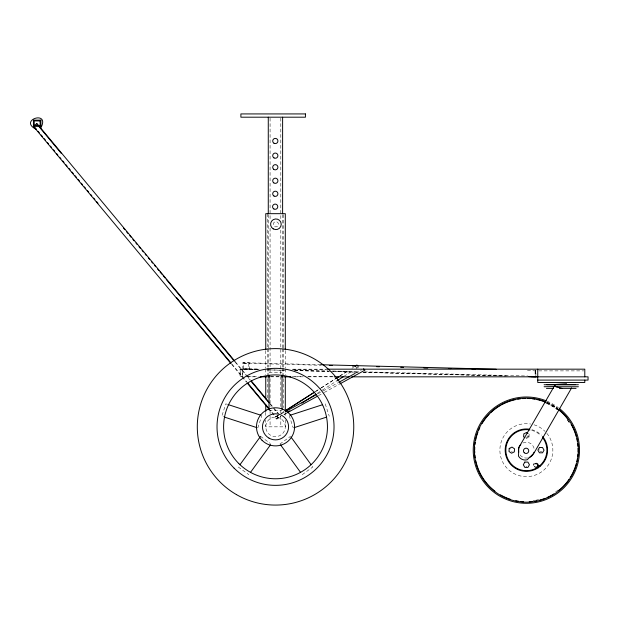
<?xml version="1.0" encoding="UTF-8"?>
<svg xmlns="http://www.w3.org/2000/svg" width="619" height="619" viewBox="0 0 619 619"><rect width="100%" height="100%" fill="white"/><g stroke="black" fill="none" stroke-linecap="round" stroke-linejoin="round"><path stroke-width="0.46" stroke-dasharray="3.1 2.32" d="M535.845 376.282L535.969 370.858L527.272 370.634M320.743 364.73L242.903 362.664L242.687 376.832M243.437 363.229L248.853 363.415L248.668 368.831L243.252 368.645L243.437 363.229L320.774 365.28M258.115 369.574L242.687 369.172L249.202 369.396L249.418 362.881L242.903 362.664M529.168 434.259L528.889 437.324L526.096 438.608M257.821 427.946L261.852 415.542M526.955 438.221L528.982 436.38L528.394 433.71M277.606 415.334L275.532 417.067L269.969 410.389M279.95 444.024L290.504 436.356M302.219 474.665L312.765 467.005L311.651 465.473M278.279 415.248L275.85 416.796L270.286 410.126M281.521 413.183L283.951 411.627L281.219 413.438M315.558 391.471L320.418 388.368M321.23 387.85L335.003 379.068M339.87 375.965L347.971 370.796M278.318 415.287L274.96 417.43L276.747 419.202L280.91 416.541M315.357 391.657L320.456 388.407M321.044 388.028L335.041 379.107M339.738 376.104L348.683 370.402M351.932 368.328L353.557 367.291M284.036 414.544L286.582 412.919M317.261 393.351L322.128 390.256M322.244 390.179L336.016 381.389M344.002 376.298L353.031 370.533M356.273 368.467L358.711 366.92M278.449 415.457L274.898 417.415L276.275 418.8L280.67 416.386M281.444 413.817L284.345 412.223M317.756 393.885L322.259 391.417M323.103 390.953L338.268 382.635M355.763 373.033L361.674 369.791M283.858 414.637L286.566 413.152M318.398 395.68L323.636 392.81M324.294 392.446L338.802 384.484M512.207 451.762L511.774 451.824A1.671 1.671 0 0 1 511.34 451.762M258.123 369.172L240.04 369.172L240.04 376.832L241.975 376.832M292.826 369.172L325.679 369.172M243.135 376.251L240.242 376.251L240.242 369.752L258.874 369.752M292.315 369.752L326.058 369.752M538.7 370.882L583.833 370.882M269.01 372.46L282.047 372.46M247.956 376.251L258.874 376.251M270.449 376.251L281.057 376.251M292.315 376.251L302.915 376.251M307.744 376.251L333.773 376.251M246.54 376.832L256.436 376.832M270.65 376.832L281.25 376.832M294.752 376.832L304.393 376.832M308.254 376.832L333.571 376.832M269.01 410.343L282.047 410.343M240.242 369.752L242.486 369.752L242.486 376.251M243.252 368.645L259.655 369.071M294.396 369.969L328.171 370.851M332.511 371.005L359.492 371.709M364.312 371.833L527.93 376.027M268.716 369.853L285.111 370.278M294.752 370.526L329.463 371.423M330.43 371.446L358.393 372.174M363.214 372.298L507.851 376.05M249.202 369.396L258.843 369.644M266.557 369.845L284.887 370.324M294.528 370.572L329.254 371.477M333.107 371.57L357.225 372.197M363.013 372.352L505.754 376.05M227.63 404.424L225.827 403.836L221.795 416.239L223.598 416.819M547.382 402.992L552.403 405.074L558.152 409.484M260.56 436.356L270.356 443.475M238.292 467.005L248.838 474.665M355.182 366.255L356.97 368.026M276.693 416.316L278.48 418.088M276.763 416.386L278.14 417.779M235.746 362.254L246.254 374.866M246.873 375.601L250.587 380.066M270.348 403.797L278.991 414.181M234.825 361.79L250.006 380.012M270.031 404.06L278.063 413.709M232.001 364.142L246.819 381.946M231.676 364.413L246.501 382.209M325.23 403.836L329.262 416.239M289.205 415.542L293.236 427.946M535.652 370.309L535.652 374.967M535.296 370.68L535.296 375.323M535.102 371.091L535.102 374.913M285.305 350.64L285.305 368.003M285.305 368.97L285.305 374.758M285.305 412.37L285.305 416.231M285.305 420.092L285.305 426.839A9.78 9.78 0 0 1 270.642 435.312A9.78 9.78 0 0 1 270.642 418.374A9.78 9.78 0 0 1 285.305 426.839L265.752 426.839L265.752 420.092M283.448 214.638L283.448 347.801M283.448 348.76L283.448 367.098M283.448 368.057L283.448 374.812M283.448 378.673L283.448 407.627M282.612 214.646L282.612 347.801M282.612 348.768L282.612 367.098M282.612 368.065L282.612 374.82M280.809 118.152L280.809 214.623M280.809 215.582L280.809 219.443M280.809 230.051L280.809 406.582M280.809 410.443L280.809 415.264M280.809 416.231L280.809 426.839M270.077 118.152L270.077 214.623M270.077 215.582L270.077 220.41M270.077 228.125L270.077 373.783M270.077 378.611L270.077 406.582M270.077 410.443L270.077 415.264M270.077 416.231L270.077 426.839M268.275 214.646L268.275 347.801M268.275 348.768L268.275 367.098M268.275 368.065L268.275 374.82M267.617 213.671L267.617 347.801M267.617 348.76L267.617 367.098M267.617 368.057L267.617 374.812M267.617 378.673L267.617 397.971M265.752 350.64L265.752 368.003M265.752 368.97L265.752 374.758M265.752 412.37L265.752 416.231M546.848 433.339A26.493 26.493 0 0 1 536.781 474.518A26.493 26.493 0 0 1 500.075 453.325A26.493 26.493 0 0 1 530.692 424.015M534.058 424.796A26.493 26.493 0 0 1 545.107 431.42M525.941 437.161A1.671 1.671 0 0 0 527.984 435.985L528.046 435.552A1.671 1.671 0 0 0 527.558 434.368M531.86 429.679A21.193 21.193 0 0 1 541.362 435.165M541.811 451.599A1.671 1.671 0 0 1 540.975 451.824L540.542 451.762A1.671 1.671 0 0 1 540.139 451.599M539.311 450.152A1.671 1.671 0 0 1 539.366 449.719M526.808 466.37A1.671 1.671 0 0 1 525.941 466.37M510.59 448.968A1.671 1.671 0 0 1 510.938 448.705M531.69 430.321A20.535 20.535 0 0 1 540.89 435.637M527.69 457.967A7.923 7.923 0 0 1 519.883 454.694M523.024 442.972A7.923 7.923 0 0 1 534.298 450.222M546.817 402.002A52.313 52.313 0 0 1 557.858 408.37M546.825 403.302A51.122 51.122 0 0 1 557.495 409.6M567.507 419.798A51.122 51.122 0 0 1 569.666 422.97M547.049 402.783A51.687 51.687 0 0 1 557.843 409.144M547.15 401.22A53.157 53.157 0 0 1 558.361 407.697M546.701 402.273A52.019 52.019 0 0 1 557.68 408.61M558.145 489.985A50.951 50.951 0 0 1 555.065 492.26M538.646 499.603A50.951 50.951 0 0 1 535.861 500.214M534.917 500.384A50.951 50.951 0 0 1 533.029 500.67M545.873 403.077A50.951 50.951 0 0 1 557.394 409.732M567.375 419.899A50.951 50.951 0 0 1 569.526 423.056M274.604 226.531A2.608 2.608 0 0 0 278.511 224.271A2.608 2.608 0 0 0 274.604 222.012A2.608 2.608 0 0 0 274.604 226.531"/><path stroke-width="0.93" d="M533.408 465.117L534.035 463.716M538.29 466.919L537.578 467.105L539.01 466.045M555.081 384.739L518.784 447.607L518.521 456.126A7.846 7.846 0 0 0 525.307 460.041L527.156 459.801L533.903 453.216L571.608 387.904M537.942 467.066L539.281 465.867L540.016 466.262M239.963 464.707L260.56 436.356M250.509 472.367L270.549 444.79M538.84 466.393L539.281 465.867M40.715 128.063C50.859 109.64 17.556 120.04 36.351 129.417M285.576 410.598L313.934 392.5M335.815 378.549L338.245 376.994M285.282 410.846L314.545 392.175M335.676 378.696L338.926 376.623M358.115 366.332L356.923 365.148L355.298 366.185L352.459 366.053M287.394 412.409L289.824 410.854M301.863 403.178L315.76 394.311M336.713 380.948L343.313 376.739M355.291 366.177L356.923 365.148M285.661 411.503L316.363 394.651M338.872 382.302L355.12 373.381M287.224 412.788L316.897 396.508M339.645 384.02L364.924 370.154L363.546 368.762M290.11 415.248L322.53 404.718M294.133 427.652L326.561 417.113M326.569 369.172L584.793 369.172L584.793 376.832M260.042 376.832L269.938 376.832M281.506 376.832L290.899 376.832M334.283 376.832L349.712 376.832M351.638 376.832L588.05 376.832L588.05 380.089L537.741 380.089M546.925 384.639L575.608 384.639M544.101 384.739L578.401 384.739M544.101 386.743L554.02 386.573M554.663 385.459L555.97 386.743L578.401 386.743M546.438 388.376L553.363 388.376M559.506 388.376L576.057 388.376M320.743 364.73L496.175 369.233M329.3 365.458L332.202 365.527M376.576 366.68L379.47 366.758M400.702 367.307L403.596 367.384M423.853 367.91L427.714 368.011M448.937 368.56L450.872 368.607M472.096 369.156L474.99 369.233M530.986 376.654L537.741 376.832M528.905 376.654L535.652 376.832M561.897 388.376L555.97 386.743M228.527 404.718L260.955 415.248M224.496 417.113L256.924 427.652M527.906 433.377L526.653 432.488L523.86 433.78L523.589 436.836L524.842 437.726M537.578 467.105L538.282 467.856M235.135 361.511L36.892 123.475L33.434 126.361L231.065 363.67M251.19 380.801L269.729 403.054M36.575 123.738L61.281 153.404M123.591 228.225L124.829 229.703M126.678 231.932L127.916 233.409M129.766 235.63L130.996 237.116M132.853 239.336L134.083 240.822M135.94 243.043L137.17 244.528M139.02 246.749L140.258 248.234M142.107 250.455L143.345 251.933M145.194 254.161L146.424 255.639M148.281 257.868L149.512 259.346M151.369 261.566L152.599 263.052M154.448 265.272L155.686 266.758M157.536 268.979L158.774 270.464M160.004 271.942L161.853 274.163M163.091 275.648L165.033 277.993M166.178 279.355L234.059 360.862M251.5 381.815L268.793 402.582M34.37 126.833L36.219 129.062M38.076 131.282L39.306 132.768M41.164 134.996L42.394 136.474M44.251 138.702L45.481 140.188M47.338 142.409L48.576 143.894M50.425 146.115L51.663 147.601M53.513 149.829L54.751 151.307M56.6 153.535L57.838 155.013M59.687 157.241L60.925 158.727M62.774 160.948L64.012 162.433M65.862 164.654L67.1 166.14M68.957 168.368L70.187 169.846M72.044 172.074L73.274 173.56M75.131 175.781L76.361 177.266M78.218 179.487L79.449 180.972M81.306 183.201L82.544 184.679M84.393 186.907L85.631 188.385M87.48 190.613L88.718 192.099M90.567 194.32L91.805 195.805M93.655 198.026L94.893 199.511M96.742 201.74L97.98 203.218M176.415 297.399L230.763 362.664M248.057 383.424L269.056 408.641M247.12 382.952L269.35 409.646M291.054 437.122L311.094 464.707M280.508 444.79L300.548 472.367M584.793 380.089L584.793 382.472L537.741 382.472L537.741 369.172M285.305 349.673L285.305 213.671L265.752 213.671L265.752 349.673M285.305 376.685L285.305 411.411M282.612 117.192L282.612 213.679M282.047 375.3L282.047 409.399M269.01 375.3L269.01 409.399M268.275 117.192L268.275 213.679M265.752 376.685L265.752 398.868M265.752 404.656L265.752 411.411M542.608 436.527A21.193 21.193 0 0 1 535.056 469.488A21.193 21.193 0 0 1 505.406 453.224A21.193 21.193 0 0 1 529.144 429.137M542.662 437.656A20.535 20.535 0 0 1 533.957 469.233A20.535 20.535 0 0 1 505.947 452.234A20.535 20.535 0 0 1 529.941 429.934M534.027 452.203A7.923 7.923 0 0 1 529.083 457.596M518.722 452.203A7.923 7.923 0 0 1 520.772 444.55M559.119 409.724A52.027 52.027 0 0 1 549.718 496.647A52.027 52.027 0 0 1 474.394 452.272A52.027 52.027 0 0 1 545.857 401.917M578.03 448.233A51.687 51.687 0 0 1 578.03 452.071M577.922 453.998A51.687 51.687 0 0 1 577.62 456.899M577.334 458.818A51.687 51.687 0 0 1 576.761 461.666M576.304 463.53A51.687 51.687 0 0 1 570.145 477.644M569.085 479.261A51.687 51.687 0 0 1 558.609 490.558M553.866 493.923A51.687 51.687 0 0 1 547.049 497.529M545.254 498.272A51.687 51.687 0 0 1 539.753 500.082M536.944 500.748A51.687 51.687 0 0 1 535.04 501.111M532.154 501.514A51.687 51.687 0 0 1 529.26 501.761M523.488 501.761A51.687 51.687 0 0 1 520.594 501.514M518.668 501.258A51.687 51.687 0 0 1 515.805 500.748M510.234 499.254A51.687 51.687 0 0 1 500.531 494.914M494.906 491.161A51.687 51.687 0 0 1 481.613 475.996M481.141 475.16A51.687 51.687 0 0 1 476.452 463.53M476.212 462.602A51.687 51.687 0 0 1 475.779 460.722M475.268 457.859A51.687 51.687 0 0 1 474.912 454.965M474.765 453.038A51.687 51.687 0 0 1 474.696 451.112M474.688 450.152A51.687 51.687 0 0 1 474.765 447.266M475.013 444.372A51.687 51.687 0 0 1 475.268 442.446M475.593 440.527A51.687 51.687 0 0 1 476.212 437.703M476.452 436.774A51.687 51.687 0 0 1 477.914 432.178M478.619 430.375A51.687 51.687 0 0 1 479.81 427.714M482.1 423.481A51.687 51.687 0 0 1 489.157 414.289M490.511 412.935A51.687 51.687 0 0 1 500.531 405.391M501.367 404.919A51.687 51.687 0 0 1 515.805 399.557M517.708 399.193A51.687 51.687 0 0 1 520.594 398.791M522.529 398.605A51.687 51.687 0 0 1 525.415 398.474M527.334 398.474A51.687 51.687 0 0 1 530.228 398.605M532.154 398.791A51.687 51.687 0 0 1 535.04 399.193M536.944 399.557A51.687 51.687 0 0 1 546.151 402.396M558.609 409.747A51.687 51.687 0 0 1 567.963 419.465M571.136 424.309A51.687 51.687 0 0 1 576.304 436.774M576.761 438.639A51.687 51.687 0 0 1 577.334 441.486M577.62 443.405A51.687 51.687 0 0 1 577.922 446.307M559.104 408.269A53.157 53.157 0 0 1 550.778 497.374A53.157 53.157 0 0 1 473.28 452.628A53.157 53.157 0 0 1 546.283 400.864M535.806 463.391A2.012 1.973 -78.6 0 1 538.135 464.707A2.012 1.973 -78.6 0 1 537.029 467.19A2.012 1.973 -78.6 0 1 534.506 466.308M534.901 463.886A2.012 1.973 -78.6 0 1 535.319 463.577M537.54 464.637A1.486 1.455 -78.6 0 1 537.648 465.767M537.246 466.424A1.486 1.455 -78.6 0 1 536.936 466.649M535.922 463.91A1.486 1.455 -78.6 0 1 536.673 463.925M509.228 448.427L509.004 451.491L511.542 453.216L514.312 451.878L514.544 448.814L511.998 447.088L509.228 448.427M524.835 462.091L523.303 464.753L524.835 467.415L527.914 467.415L529.446 464.753L527.914 462.091L524.835 462.091M539.443 447.491L537.903 450.152L539.443 452.814L542.515 452.814L544.047 450.152L542.515 447.491L539.443 447.491M305.43 113.927L240.892 113.927L240.892 117.192L305.43 117.192L305.43 113.927M40.9 120.14L33.434 120.14L33.434 126.361L40.9 126.361L40.9 120.14M40.111 120.929L34.223 120.929L34.223 125.564L40.111 125.564L40.111 120.929M566.617 384.097L555.908 384.445L566.617 384.097M273.776 182.868A2.608 2.608 0 0 0 277.908 181.042A2.608 2.608 0 0 0 274.256 178.38A2.608 2.608 0 0 0 273.776 182.868M274.008 196.053A2.608 2.608 0 0 0 277.916 193.793A2.608 2.608 0 0 0 274.008 191.534A2.608 2.608 0 0 0 274.008 196.053M273.637 169.25A2.608 2.608 0 0 0 277.877 167.703A2.608 2.608 0 0 0 274.418 164.801A2.608 2.608 0 0 0 273.637 169.25M274.008 157.915A2.608 2.608 0 0 0 277.916 155.655A2.608 2.608 0 0 0 274.008 153.396A2.608 2.608 0 0 0 274.008 157.915M274.008 143.252A2.608 2.608 0 0 0 277.916 140.993A2.608 2.608 0 0 0 274.008 138.733A2.608 2.608 0 0 0 274.008 143.252M273.861 208.959A2.608 2.608 0 0 0 277.776 206.7A2.608 2.608 0 0 0 273.861 204.44A2.608 2.608 0 0 0 273.861 208.959M273.242 228.883A5.323 5.323 0 0 0 281.235 224.271A5.323 5.323 0 0 0 273.242 219.66A5.323 5.323 0 0 0 273.242 228.883M524.223 452.706A2.646 2.646 0 0 0 528.657 451.514A2.646 2.646 0 0 0 525.415 448.272A2.646 2.646 0 0 0 524.223 452.706M269.01 438.136A13.038 13.038 0 0 0 288.57 426.839A13.038 13.038 0 0 0 269.01 415.55A13.038 13.038 0 0 0 269.01 438.136M262.061 440.31A19.05 19.05 0 0 0 293.932 431.776A19.05 19.05 0 0 0 270.596 408.439A19.05 19.05 0 0 0 262.061 440.31M238.81 463.561A51.926 51.926 0 0 0 325.687 440.279A51.926 51.926 0 0 0 262.092 376.685A51.926 51.926 0 0 0 238.81 463.561M236.412 494.589A78.226 78.226 0 0 0 353.759 426.839A78.226 78.226 0 0 0 236.412 359.097A78.226 78.226 0 0 0 236.412 494.589M234.16 468.212A58.503 58.503 0 0 0 332.039 441.981A58.503 58.503 0 0 0 260.39 370.332A58.503 58.503 0 0 0 234.16 468.212"/></g></svg>
